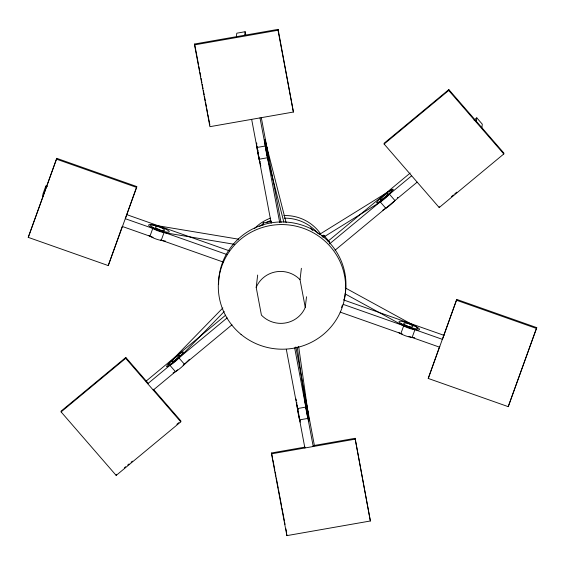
<?xml version="1.0" encoding="UTF-8"?>
<svg xmlns="http://www.w3.org/2000/svg" width="565" height="565" viewBox="0 0 565 565"><rect width="100%" height="100%" fill="white"/><g stroke="black" fill="none" stroke-linecap="round" stroke-linejoin="round"><path stroke-width="0.85" d="M28.25 237.371L56.768 158.341L136.765 186.556L136.659 187.432L108.247 265.585L28.25 237.371L56.768 158.341M42.559 197.418L42.975 193.915L45.822 186.097L47.481 186.683M45.405 189.607L45.822 186.097M177.678 369.821L153.242 390.09L153.348 389.214L180.885 420.967L180.779 421.843L116.171 475.419L61.098 411.906L61.204 411.03L125.804 357.454L147.839 382.858L147.733 383.734L227.151 317.876M108.247 265.585L122.259 226.445M61.098 411.906L125.705 358.33L125.804 357.454M116.171 475.419L116.277 474.543M194.522 44.889L194.628 44.014L278.114 29.373L293.405 112.04L209.919 126.68L194.522 44.889L278.008 30.249L278.114 29.373M236.375 36.697L236.791 33.187L245.139 31.725L245.789 35.192M244.723 35.228L245.139 31.725M262.887 225.541L263.198 222.914L271.546 221.452M306.52 296.745L305.248 307.424A26.534 25.955 6.8 0 1 261.418 315.115L256.199 287.38L257.668 275.049M294.662 347.835L313.236 446.52L313.342 445.637L355.081 438.32L370.372 520.986L286.886 535.627L271.49 453.836L271.596 452.961L304.994 447.106L304.888 447.981L298.857 415.953M305.248 307.424L300.029 279.689L301.385 268.297M286.886 535.627L286.992 534.751M323.83 237.307L324.042 235.556A10.615 1.504 -40.9 0 0 321.859 235.965M329.339 243.656L329.543 241.905L324.042 235.556L322.198 237.081M384.115 144.033L384.221 143.157L448.829 89.581L503.902 153.094L503.796 153.97L439.196 207.546L384.115 144.033L448.723 90.457L448.829 89.581M370.372 520.986L355.081 438.32M439.196 207.546L439.295 206.67M343.019 304.302L442.444 339.367L456.753 299.415L536.75 327.629L508.232 406.659L428.235 378.444L439.704 346.303L439.598 347.185L408.947 336.373M476.366 121.341L476.782 117.831L482.291 124.18L481.867 127.69M428.235 378.444L456.753 299.415M508.232 406.659L536.75 327.629M136.765 186.556L125.296 218.697L227.208 254.638M165.545 241.135L161.195 240.415A8.489 1.723 20 0 1 149.951 236.212L152.79 228.401L150.311 226.819A8.489 1.723 20 0 1 151.632 224.715L238.67 239.2M161.195 240.415L164.034 232.596L234.539 244.334M414.738 337.715L412.104 337.489A8.489 1.723 20 0 1 400.804 333.738L403.65 325.92L345.116 293.892M412.104 337.489L414.943 329.67L417.584 329.904A8.489 1.723 20 0 0 416.85 327.071L345.229 287.875M324.875 236.347L380.323 201.98A8.489 1.201 -40.9 0 0 389.447 194.212L391.594 191.825A8.489 1.201 -40.9 0 0 391.065 190.038L319.133 234.623M222.871 307.925L169.076 363.21A8.489 1.201 -40.9 0 0 167.953 366.367L169.938 365.322A8.489 1.201 -40.9 0 0 179.013 358.005L224.249 311.513M174.126 372.37L175.447 371.678A8.489 1.201 -40.9 0 0 184.522 364.354L189.409 359.326M146.151 381.1L225.626 315.192M328.011 241.206L410.211 173.038M474.063 120.084L476.782 117.831M183.109 365.322L231.982 324.79M329.522 243.903L411.652 175.786M335.024 250.253L417.161 182.142M124.357 467.841L125.698 466.725M127.718 465.052L129.067 463.936M131.08 462.262L132.429 461.146M176.845 424.315L178.865 422.641M451.407 196.62L453.427 194.946M454.776 193.83L456.795 192.156M382.83 210.187L385.831 208.33A8.489 1.201 -40.9 0 0 394.956 200.561L389.447 194.212M260.825 166.004L259.095 159.224A8.489 0.523 80.1 0 1 256.955 147.479L265.303 146.017L264.886 142.726A8.489 0.523 80.1 0 1 265.38 141.307L286.13 222.645M259.095 159.224L267.443 157.762L283.87 222.158M300.269 422.133A8.489 0.523 80.1 0 1 300.17 421.815L299.591 419.873A8.489 0.523 80.1 0 1 297.402 408.573L305.75 407.111L297.247 347.101M299.591 419.873L307.946 418.404L308.518 420.353A8.489 0.523 80.1 0 0 308.61 416.836L298.638 346.387M271.49 453.836L354.975 439.196M56.662 159.217L136.659 187.432M456.647 300.29L536.644 328.505M126.376 214.509L229.355 250.832M343.577 299.93L444.069 335.37M122.45 226.509L153.108 237.321M160.566 239.948L223.535 262.16M340.179 312.113L402.315 334.035M398.495 332.474L400.804 333.738M148.715 235.428L149.951 236.212M448.723 90.457L503.796 153.97M380.323 201.98L385.831 208.33M310.397 227.907L312.6 230.449M179.013 358.005L184.522 364.354M169.938 365.322L175.447 371.678M125.705 358.33L180.779 421.843M278.008 30.249L293.405 112.04M261.298 117.605L281.059 222.568M260.006 117.894L279.724 222.638M295.848 346.959L314.458 445.849M251.658 119.363L271.214 223.239M263.495 224.467L263.198 222.914A10.615 0.65 80.1 0 1 263.537 223.048M286.314 349.297L298.532 414.223M194.628 44.014L198.52 64.678M198.845 66.402L199.65 70.703M199.975 72.426L200.787 76.734M201.112 78.45L201.917 82.758M202.242 84.482L203.054 88.783M203.379 90.506L204.191 94.814M204.516 96.53L205.321 100.838M205.646 102.562L206.458 106.863M206.783 108.586L207.595 112.894M207.913 114.61L209.862 124.943M271.596 452.961L272.57 458.123M272.895 459.846L274.837 470.179M275.162 471.902L275.974 476.203M276.299 477.926L278.241 488.259M278.566 489.982L279.371 494.283M279.696 496.006L281.645 506.339M281.97 508.062L284.4 520.972M284.725 522.696L285.043 524.419M285.855 528.72L286.667 533.028M296.046 399.01L296.293 400.747M296.54 402.485L297.402 408.573M256.955 147.479L256.538 144.188A8.489 0.523 80.1 0 1 256.411 143.079M258.537 154.535A7.43 0.452 80.1 0 1 257.089 146.568M256.8 144.23A7.43 0.452 80.1 0 1 256.722 143.129M414.943 329.67A8.489 1.723 20 0 1 403.65 325.92M397.802 197.355A8.489 1.201 -40.9 0 1 397.47 197.757M260.175 161.788A7.43 0.452 80.1 0 1 260.02 161.378M259.625 159.93A7.43 0.452 80.1 0 1 258.841 156.222M258.438 153.97A7.43 0.452 80.1 0 1 258.318 153.228M257.923 150.615A7.43 0.452 80.1 0 1 257.859 150.078M267.443 157.762A8.489 0.523 80.1 0 1 265.303 146.017M164.034 232.596A8.489 1.723 20 0 1 152.79 228.401M173.462 372.716A8.489 1.201 -40.9 0 1 173.123 372.886M329.077 241.566A10.615 1.504 -40.9 0 1 329.543 241.905M298.581 412.867A7.43 0.452 80.1 0 1 298.447 412.288M298.038 410.268A7.43 0.452 80.1 0 1 297.176 405.282M296.879 403.036A7.43 0.452 80.1 0 1 296.823 402.541M307.946 418.404A8.489 0.523 80.1 0 1 305.75 407.111M259.653 226.417A42.46 41.535 6.8 0 1 263.417 223.952M266.751 222.207A42.46 41.535 6.8 0 1 270.946 220.512M284.294 218.168A42.46 41.535 6.8 0 1 318.166 233.684M254.356 228.726A42.46 41.535 6.8 0 1 270.543 218.132M283.856 215.562A42.46 41.535 6.8 0 1 320.306 233.43M300.283 420.388A7.43 0.452 80.1 0 1 300.1 420.134M299.697 418.778A7.43 0.452 80.1 0 1 298.327 411.864M298.002 409.752A7.43 0.452 80.1 0 1 297.833 408.481M218.62 284.167A63.69 62.298 6.8 0 1 289.986 222.433A63.69 62.298 6.8 0 1 344.043 299.747M342.291 305.411A63.69 62.298 6.8 0 1 341.493 307.494M256.199 287.38A26.534 25.955 6.8 0 1 300.029 279.689M406.525 325.723A7.43 1.504 20 0 0 417.662 328.484A7.43 1.504 20 0 0 407.93 323.463A7.43 1.504 20 0 0 406.525 325.723M383.536 198.386A7.43 1.052 -40.9 0 0 391.722 190.221A7.43 1.052 -40.9 0 0 382.971 196.472A7.43 1.052 -40.9 0 0 383.536 198.386M265.331 144.343A7.43 0.452 80.1 0 0 267.676 155.721A7.43 0.452 80.1 0 0 266.277 145.198A7.43 0.452 80.1 0 0 265.331 144.343M153.376 227.624A7.43 1.504 20 0 0 164.507 230.386A7.43 1.504 20 0 0 154.782 225.357A7.43 1.504 20 0 0 153.376 227.624M171.294 363.479A7.43 1.052 -40.9 0 0 179.479 355.307A7.43 1.052 -40.9 0 0 170.729 361.558A7.43 1.052 -40.9 0 0 171.294 363.479M401.659 323.844A7.43 1.504 20 0 0 412.909 326.711A7.43 1.504 20 0 0 403.375 321.697A7.43 1.504 20 0 0 401.659 323.844M379.722 201.43A7.43 1.052 -40.9 0 0 387.908 193.258A7.43 1.052 -40.9 0 0 379.157 199.516A7.43 1.052 -40.9 0 0 379.722 201.43M266.249 148.941A7.43 0.452 80.1 0 0 268.594 160.425A7.43 0.452 80.1 0 0 267.231 150.029A7.43 0.452 80.1 0 0 266.249 148.941M158.129 229.157A7.43 1.504 20 0 0 169.267 231.925A7.43 1.504 20 0 0 159.542 226.897A7.43 1.504 20 0 0 158.129 229.157M175.27 360.075A7.43 1.052 -40.9 0 0 183.314 351.974A7.43 1.052 -40.9 0 0 174.451 358.372A7.43 1.052 -40.9 0 0 175.27 360.075M305.397 402.93A7.43 0.452 80.1 0 0 307.72 413.947A7.43 0.452 80.1 0 0 306.209 403.007A7.43 0.452 80.1 0 0 305.397 402.93M306.244 407.527A7.43 0.452 80.1 0 0 308.582 418.912A7.43 0.452 80.1 0 0 307.19 408.389A7.43 0.452 80.1 0 0 306.244 407.527M241.043 334.409A63.69 62.298 6.8 0 0 344.678 298.03A63.69 62.298 6.8 0 0 260.211 228.211A63.69 62.298 6.8 0 0 241.043 334.409"/></g></svg>
